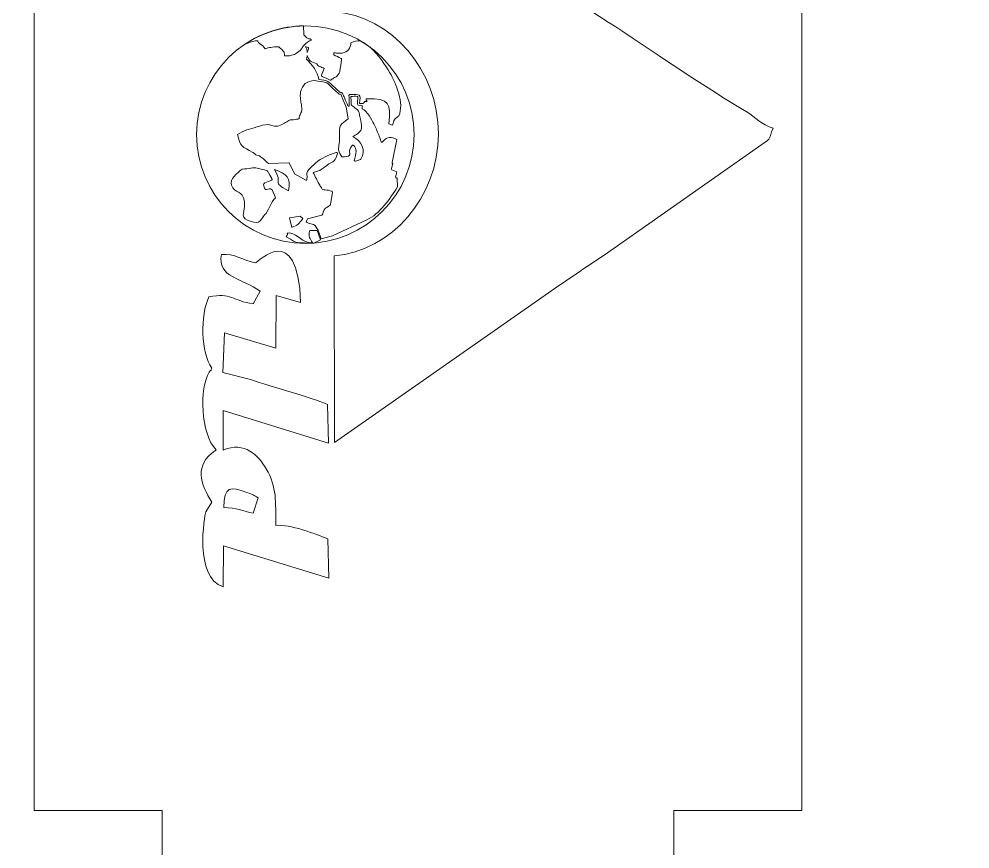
# Model space of a CAD drawing. Header units: centimetres. Extents: x -36.5 to 33.1, y -48.3 to 44.1.
# Drawn here: x -16.183 to -13.952, y -9.974 to -8.028 of the extents above; entities that cross this region are included whole.
import ezdxf

# ---------------------------------------------------------------- set-up
doc = ezdxf.new("R2010")
doc.units = ezdxf.units.CM
doc.header["$MEASUREMENT"] = 0
doc.layers.add('Camada 1', color=7, linetype='Continuous')

msp = doc.modelspace()

# ---------------------------------------------------------------- linework, layer by layer
at = {"layer": 'Camada 1', "color": 2, "lineweight": 20}
msp.add_open_spline([(-36.4923, -13.5388), (-36.4923, -13.5388), (-13.6923, -13.5388), (-13.6923, -13.5388), (-13.6923, -13.5388), (-13.6923, -13.5388), (-13.6923, 21.2612), (-13.6923, 21.2612), (-13.6923, 21.2612), (-13.6923, 21.2612), (-36.4923, 21.2612), (-36.4923, 21.2612), (-36.4923, 21.2612), (-36.4923, 21.2612), (-36.4923, -13.5388), (-36.4923, -13.5388), (-36.4923, -13.5388), (-36.4923, -13.5388), (-36.4923, -13.5388), (-36.4923, -13.5388)], degree=3, knots=[0, 0, 0, 0, 0.1666667, 0.1666667, 0.1666667, 0.1666667, 0.3333333, 0.3333333, 0.3333333, 0.3333333, 0.5, 0.5, 0.5, 0.5, 0.6666667, 0.6666667, 0.6666667, 0.6666667, 1, 1, 1, 1], dxfattribs=at)
at = {"layer": 'Camada 1', "lineweight": 9}
msp.add_open_spline([(-16.14709, -11.08445), (-16.1471, -11.48444), (-16.14712, -11.88442), (-16.14713, -12.2844), (-16.14713, -12.2844), (-15.54713, -12.2844), (-14.94714, -12.28442), (-14.34714, -12.28442), (-14.34714, -12.28442), (-14.34714, -11.88443), (-14.34714, -11.48445), (-14.34714, -11.08446), (-14.34714, -11.08446), (-14.44715, -11.08446), (-14.54714, -11.08446), (-14.64715, -11.08446), (-14.64715, -11.08446), (-14.64715, -10.68448), (-14.64715, -10.28451), (-14.64715, -9.88452), (-14.64715, -9.88452), (-14.54714, -9.88452), (-14.44715, -9.88452), (-14.34714, -9.88452), (-14.34714, -9.88452), (-14.34714, -7.88462), (-14.34713, -5.88471), (-14.34713, -3.8848), (-14.34713, -3.8848), (-14.44714, -3.8848), (-14.54714, -3.8848), (-14.64715, -3.8848), (-14.64715, -3.8848), (-14.64715, -3.48482), (-14.64715, -3.08484), (-14.64715, -2.68486), (-14.64715, -2.68486), (-14.54714, -2.68486), (-14.44714, -2.68486), (-14.34713, -2.68486), (-14.34713, -2.68486), (-14.34713, -2.38487), (-14.34713, -2.08488), (-14.34713, -1.7849), (-14.34713, -1.7849), (-14.94713, -1.7849), (-15.54712, -1.7849), (-16.14712, -1.7849), (-16.14712, -1.7849), (-16.14712, -2.08488), (-16.14712, -2.38487), (-16.14712, -2.68486), (-16.14712, -2.68486), (-16.04711, -2.68486), (-15.9471, -2.68486), (-15.84709, -2.68486), (-15.84709, -2.68486), (-15.84709, -3.08484), (-15.84709, -3.48482), (-15.84709, -3.8848), (-15.84709, -3.8848), (-15.9471, -3.8848), (-16.04711, -3.8848), (-16.14712, -3.8848), (-16.14712, -3.8848), (-16.1471, -5.88471), (-16.1471, -7.88462), (-16.14709, -9.88452), (-16.14709, -9.88452), (-16.04708, -9.88452), (-15.94708, -9.88452), (-15.84707, -9.88452), (-15.84707, -9.88452), (-15.84707, -10.28451), (-15.84707, -10.68448), (-15.84707, -11.08446), (-15.84707, -11.08446), (-15.94708, -11.08446), (-16.04708, -11.08445), (-16.14709, -11.08445)], degree=3, knots=[0, 0, 0, 0, 0.047619, 0.047619, 0.047619, 0.047619, 0.0952381, 0.0952381, 0.0952381, 0.0952381, 0.1428571, 0.1428571, 0.1428571, 0.1428571, 0.1904762, 0.1904762, 0.1904762, 0.1904762, 0.2380952, 0.2380952, 0.2380952, 0.2380952, 0.2857143, 0.2857143, 0.2857143, 0.2857143, 0.3333333, 0.3333333, 0.3333333, 0.3333333, 0.3809524, 0.3809524, 0.3809524, 0.3809524, 0.4285714, 0.4285714, 0.4285714, 0.4285714, 0.4761905, 0.4761905, 0.4761905, 0.4761905, 0.5238095, 0.5238095, 0.5238095, 0.5238095, 0.5714286, 0.5714286, 0.5714286, 0.5714286, 0.6190476, 0.6190476, 0.6190476, 0.6190476, 0.6666667, 0.6666667, 0.6666667, 0.6666667, 0.7142857, 0.7142857, 0.7142857, 0.7142857, 0.7619048, 0.7619048, 0.7619048, 0.7619048, 0.8095238, 0.8095238, 0.8095238, 0.8095238, 0.8571429, 0.8571429, 0.8571429, 0.8571429, 0.9047619, 0.9047619, 0.9047619, 0.9047619, 1, 1, 1, 1], dxfattribs=at)
at = {"layer": 'Camada 1', "color": 140, "lineweight": 9}
for points, knots in [([(-15.44399, -7.614), (-15.44399, -7.614), (-15.44339, -8.01082), (-15.44339, -8.01082), (-15.44339, -8.01082), (-15.30878, -8.02131), (-15.199, -8.14886), (-15.19908, -8.29724), (-15.19908, -8.29724), (-15.19916, -8.44641), (-15.30859, -8.57187), (-15.44345, -8.58374), (-15.44345, -8.58374), (-15.44345, -8.58374), (-15.44246, -9.02132), (-15.44246, -9.02132), (-15.44246, -9.02132), (-15.44246, -9.02132), (-14.92494, -8.65964), (-14.92494, -8.65964), (-14.92494, -8.65964), (-14.88338, -8.62989), (-14.83706, -8.60022), (-14.79463, -8.57075), (-14.79463, -8.57075), (-14.79463, -8.57075), (-14.44033, -8.32246), (-14.44033, -8.32246), (-14.44033, -8.32246), (-14.41486, -8.30588), (-14.42698, -8.3108), (-14.41364, -8.2842), (-14.41364, -8.2842), (-14.44268, -8.2756), (-14.45336, -8.25957), (-14.47747, -8.24534), (-14.47747, -8.24534), (-14.56452, -8.19396), (-14.70857, -8.09513), (-14.80106, -8.0352), (-14.80106, -8.0352), (-14.80106, -8.0352), (-15.44399, -7.614), (-15.44399, -7.614)], [0, 0, 0, 0, 0.0833333, 0.0833333, 0.0833333, 0.0833333, 0.1666667, 0.1666667, 0.1666667, 0.1666667, 0.25, 0.25, 0.25, 0.25, 0.3333333, 0.3333333, 0.3333333, 0.3333333, 0.4166667, 0.4166667, 0.4166667, 0.4166667, 0.5, 0.5, 0.5, 0.5, 0.5833333, 0.5833333, 0.5833333, 0.5833333, 0.6666667, 0.6666667, 0.6666667, 0.6666667, 0.75, 0.75, 0.75, 0.75, 0.8333333, 0.8333333, 0.8333333, 0.8333333, 1, 1, 1, 1]), ([(-15.25601, -8.29914), (-15.25601, -8.44001), (-15.37021, -8.5542), (-15.51108, -8.5542), (-15.51108, -8.5542), (-15.65195, -8.5542), (-15.76614, -8.44001), (-15.76614, -8.29914), (-15.76614, -8.29914), (-15.76614, -8.15828), (-15.65195, -8.04407), (-15.51108, -8.04407), (-15.51108, -8.04407), (-15.37021, -8.04407), (-15.25601, -8.15828), (-15.25601, -8.29914)], [0, 0, 0, 0, 0.2, 0.2, 0.2, 0.2, 0.4, 0.4, 0.4, 0.4, 0.6, 0.6, 0.6, 0.6, 1, 1, 1, 1]), ([(-15.65251, -8.08686), (-15.61314, -8.06058), (-15.56606, -8.04497), (-15.51538, -8.04413), (-15.51538, -8.04413), (-15.51538, -8.04413), (-15.51463, -8.06457), (-15.51463, -8.06457), (-15.51463, -8.06457), (-15.51462, -8.06513), (-15.5144, -8.06562), (-15.514, -8.06603), (-15.514, -8.06603), (-15.51205, -8.06796), (-15.50308, -8.07792), (-15.49922, -8.0744), (-15.49922, -8.0744), (-15.49848, -8.07526), (-15.49758, -8.07642), (-15.49679, -8.07747), (-15.49679, -8.07747), (-15.50364, -8.07996), (-15.50911, -8.08349), (-15.51396, -8.08924), (-15.51396, -8.08924), (-15.51442, -8.08978), (-15.51457, -8.09044), (-15.51443, -8.09109), (-15.51443, -8.09109), (-15.51446, -8.0911), (-15.51451, -8.0911), (-15.51455, -8.0911), (-15.51455, -8.0911), (-15.51521, -8.09117), (-15.51575, -8.09147), (-15.51614, -8.09199), (-15.51614, -8.09199), (-15.51954, -8.09652), (-15.5223, -8.10088), (-15.52669, -8.10466), (-15.52669, -8.10466), (-15.53281, -8.10993), (-15.54065, -8.11287), (-15.54846, -8.11484), (-15.54846, -8.11484), (-15.55237, -8.11461), (-15.55628, -8.11437), (-15.5602, -8.11414), (-15.5602, -8.11414), (-15.56028, -8.11149), (-15.56034, -8.10808), (-15.56108, -8.10622), (-15.56108, -8.10622), (-15.56236, -8.10306), (-15.57055, -8.09622), (-15.57313, -8.09373), (-15.57313, -8.09373), (-15.57362, -8.09325), (-15.57425, -8.09303), (-15.57494, -8.09309), (-15.57494, -8.09309), (-15.5805, -8.0936), (-15.58655, -8.09378), (-15.59203, -8.09459), (-15.59203, -8.09459), (-15.59652, -8.09526), (-15.60126, -8.0967), (-15.6057, -8.09804), (-15.6057, -8.09804), (-15.6092, -8.09254), (-15.61184, -8.089), (-15.6182, -8.08616), (-15.6182, -8.08616), (-15.62048, -8.08515), (-15.62182, -8.08232), (-15.62282, -8.08025), (-15.62282, -8.08025), (-15.62311, -8.07968), (-15.62357, -8.07929), (-15.62418, -8.0791), (-15.62418, -8.0791), (-15.62796, -8.07791), (-15.64127, -8.083), (-15.64519, -8.08436), (-15.64519, -8.08436), (-15.6463, -8.08474), (-15.64927, -8.0858), (-15.65251, -8.08686)], [0, 0, 0, 0, 0.0434783, 0.0434783, 0.0434783, 0.0434783, 0.0869565, 0.0869565, 0.0869565, 0.0869565, 0.1304348, 0.1304348, 0.1304348, 0.1304348, 0.173913, 0.173913, 0.173913, 0.173913, 0.2173913, 0.2173913, 0.2173913, 0.2173913, 0.2608696, 0.2608696, 0.2608696, 0.2608696, 0.3043478, 0.3043478, 0.3043478, 0.3043478, 0.3478261, 0.3478261, 0.3478261, 0.3478261, 0.3913043, 0.3913043, 0.3913043, 0.3913043, 0.4347826, 0.4347826, 0.4347826, 0.4347826, 0.4782609, 0.4782609, 0.4782609, 0.4782609, 0.5217391, 0.5217391, 0.5217391, 0.5217391, 0.5652174, 0.5652174, 0.5652174, 0.5652174, 0.6086957, 0.6086957, 0.6086957, 0.6086957, 0.6521739, 0.6521739, 0.6521739, 0.6521739, 0.6956522, 0.6956522, 0.6956522, 0.6956522, 0.7391304, 0.7391304, 0.7391304, 0.7391304, 0.7826087, 0.7826087, 0.7826087, 0.7826087, 0.826087, 0.826087, 0.826087, 0.826087, 0.8695652, 0.8695652, 0.8695652, 0.8695652, 0.9130435, 0.9130435, 0.9130435, 0.9130435, 1, 1, 1, 1]), ([(-15.50651, -8.10705), (-15.50536, -8.10256), (-15.503, -8.09799), (-15.50339, -8.09552), (-15.50339, -8.09552), (-15.50412, -8.09442), (-15.50884, -8.09345), (-15.51138, -8.09301), (-15.51138, -8.09301), (-15.5098, -8.0947), (-15.50856, -8.09664), (-15.50783, -8.09886), (-15.50783, -8.09886), (-15.50696, -8.10147), (-15.5066, -8.10431), (-15.50651, -8.10705)], [0, 0, 0, 0, 0.2, 0.2, 0.2, 0.2, 0.4, 0.4, 0.4, 0.4, 0.6, 0.6, 0.6, 0.6, 1, 1, 1, 1]), ([(-15.38024, -8.08016), (-15.37332, -8.08431), (-15.3666, -8.08878), (-15.36011, -8.09355), (-15.36011, -8.09355), (-15.34064, -8.11068), (-15.3223, -8.13759), (-15.31284, -8.15429), (-15.31284, -8.15429), (-15.29842, -8.17983), (-15.27836, -8.22611), (-15.29204, -8.25507), (-15.29204, -8.25507), (-15.30425, -8.26534), (-15.30266, -8.26329), (-15.30647, -8.27694), (-15.30647, -8.27694), (-15.30952, -8.27588), (-15.31256, -8.27482), (-15.31561, -8.27375), (-15.31561, -8.27375), (-15.30971, -8.22696), (-15.31432, -8.2131), (-15.3664, -8.21512), (-15.3664, -8.21512), (-15.36721, -8.21516), (-15.3679, -8.21558), (-15.36829, -8.21627), (-15.36829, -8.21627), (-15.36869, -8.21698), (-15.36868, -8.21776), (-15.36826, -8.21846), (-15.36826, -8.21846), (-15.36775, -8.21928), (-15.3668, -8.2206), (-15.36598, -8.22184), (-15.36598, -8.22184), (-15.36762, -8.22173), (-15.36947, -8.22156), (-15.37063, -8.22156), (-15.37063, -8.22156), (-15.37129, -8.22156), (-15.37186, -8.2218), (-15.3723, -8.22227), (-15.3723, -8.22227), (-15.3736, -8.22364), (-15.3749, -8.22501), (-15.37621, -8.22638), (-15.37621, -8.22638), (-15.37873, -8.22627), (-15.38124, -8.22616), (-15.38376, -8.22605), (-15.38376, -8.22605), (-15.38164, -8.20222), (-15.38168, -8.20527), (-15.40666, -8.20538), (-15.40666, -8.20538), (-15.40728, -8.20538), (-15.40782, -8.2056), (-15.40826, -8.20605), (-15.40826, -8.20605), (-15.40871, -8.20649), (-15.40892, -8.20703), (-15.40891, -8.20764), (-15.40891, -8.20764), (-15.40885, -8.20972), (-15.40794, -8.22926), (-15.40846, -8.23235), (-15.40846, -8.23235), (-15.40914, -8.23235), (-15.41036, -8.23222), (-15.41141, -8.23212), (-15.41141, -8.23212), (-15.4141, -8.22556), (-15.41678, -8.219), (-15.41947, -8.21243), (-15.41947, -8.21243), (-15.42084, -8.2096), (-15.42217, -8.20685), (-15.42331, -8.20408), (-15.42331, -8.20408), (-15.42385, -8.20278), (-15.42436, -8.20025), (-15.42668, -8.20077), (-15.42668, -8.20077), (-15.42719, -8.20089), (-15.42756, -8.20109), (-15.42784, -8.20137), (-15.42784, -8.20137), (-15.42932, -8.20049), (-15.43152, -8.19866), (-15.43219, -8.19809), (-15.43219, -8.19809), (-15.43717, -8.19384), (-15.44107, -8.19012), (-15.44573, -8.18556), (-15.44573, -8.18556), (-15.46218, -8.16945), (-15.4592, -8.17316), (-15.47952, -8.16996), (-15.47952, -8.16996), (-15.48122, -8.15141), (-15.49625, -8.1356), (-15.50848, -8.12214), (-15.50848, -8.12214), (-15.5075, -8.11998), (-15.507, -8.11674), (-15.50674, -8.11379), (-15.50674, -8.11379), (-15.50582, -8.11678), (-15.50192, -8.126), (-15.49942, -8.12685), (-15.49942, -8.12685), (-15.49553, -8.12818), (-15.48836, -8.13188), (-15.48416, -8.13292), (-15.48416, -8.13292), (-15.48343, -8.13443), (-15.48238, -8.13688), (-15.48184, -8.1375), (-15.48184, -8.1375), (-15.48088, -8.13856), (-15.47882, -8.13908), (-15.47748, -8.13956), (-15.47748, -8.13956), (-15.47386, -8.14085), (-15.47029, -8.14236), (-15.46678, -8.14396), (-15.46678, -8.14396), (-15.46882, -8.14932), (-15.47087, -8.1547), (-15.47291, -8.16006), (-15.47291, -8.16006), (-15.47332, -8.16116), (-15.47281, -8.16237), (-15.47172, -8.16285), (-15.47172, -8.16285), (-15.46544, -8.16564), (-15.45917, -8.16844), (-15.45288, -8.17125), (-15.45288, -8.17125), (-15.45208, -8.1716), (-15.4512, -8.17149), (-15.45052, -8.17095), (-15.45052, -8.17095), (-15.44808, -8.16904), (-15.44544, -8.16707), (-15.44269, -8.16558), (-15.44269, -8.16558), (-15.44148, -8.16492), (-15.44009, -8.1644), (-15.43892, -8.16369), (-15.43892, -8.16369), (-15.43585, -8.1618), (-15.43228, -8.15496), (-15.43052, -8.15196), (-15.43052, -8.15196), (-15.43037, -8.15171), (-15.43028, -8.15147), (-15.43025, -8.15118), (-15.43025, -8.15118), (-15.42884, -8.14179), (-15.42744, -8.1324), (-15.42604, -8.12301), (-15.42604, -8.12301), (-15.4259, -8.12206), (-15.42636, -8.12117), (-15.42724, -8.12073), (-15.42724, -8.12073), (-15.43302, -8.1178), (-15.43882, -8.11486), (-15.4446, -8.11193), (-15.4446, -8.11193), (-15.44458, -8.11032), (-15.44455, -8.10873), (-15.44453, -8.10713), (-15.44453, -8.10713), (-15.44263, -8.10725), (-15.43926, -8.1078), (-15.43824, -8.10794), (-15.43824, -8.10794), (-15.43375, -8.10848), (-15.42917, -8.10875), (-15.42467, -8.10812), (-15.42467, -8.10812), (-15.41099, -8.10621), (-15.40519, -8.09676), (-15.40422, -8.0842), (-15.40422, -8.0842), (-15.39607, -8.07892), (-15.39157, -8.07992), (-15.38214, -8.07941), (-15.38214, -8.07941), (-15.38152, -8.07964), (-15.38088, -8.07989), (-15.38024, -8.08016)], [0, 0, 0, 0, 0.02, 0.02, 0.02, 0.02, 0.04, 0.04, 0.04, 0.04, 0.06, 0.06, 0.06, 0.06, 0.08, 0.08, 0.08, 0.08, 0.1, 0.1, 0.1, 0.1, 0.12, 0.12, 0.12, 0.12, 0.14, 0.14, 0.14, 0.14, 0.16, 0.16, 0.16, 0.16, 0.18, 0.18, 0.18, 0.18, 0.2, 0.2, 0.2, 0.2, 0.22, 0.22, 0.22, 0.22, 0.24, 0.24, 0.24, 0.24, 0.26, 0.26, 0.26, 0.26, 0.28, 0.28, 0.28, 0.28, 0.3, 0.3, 0.3, 0.3, 0.32, 0.32, 0.32, 0.32, 0.34, 0.34, 0.34, 0.34, 0.36, 0.36, 0.36, 0.36, 0.38, 0.38, 0.38, 0.38, 0.4, 0.4, 0.4, 0.4, 0.42, 0.42, 0.42, 0.42, 0.44, 0.44, 0.44, 0.44, 0.46, 0.46, 0.46, 0.46, 0.48, 0.48, 0.48, 0.48, 0.5, 0.5, 0.5, 0.5, 0.52, 0.52, 0.52, 0.52, 0.54, 0.54, 0.54, 0.54, 0.56, 0.56, 0.56, 0.56, 0.58, 0.58, 0.58, 0.58, 0.6, 0.6, 0.6, 0.6, 0.62, 0.62, 0.62, 0.62, 0.64, 0.64, 0.64, 0.64, 0.66, 0.66, 0.66, 0.66, 0.68, 0.68, 0.68, 0.68, 0.7, 0.7, 0.7, 0.7, 0.72, 0.72, 0.72, 0.72, 0.74, 0.74, 0.74, 0.74, 0.76, 0.76, 0.76, 0.76, 0.78, 0.78, 0.78, 0.78, 0.8, 0.8, 0.8, 0.8, 0.82, 0.82, 0.82, 0.82, 0.84, 0.84, 0.84, 0.84, 0.86, 0.86, 0.86, 0.86, 0.88, 0.88, 0.88, 0.88, 0.9, 0.9, 0.9, 0.9, 0.92, 0.92, 0.92, 0.92, 0.94, 0.94, 0.94, 0.94, 0.96, 0.96, 0.96, 0.96, 1, 1, 1, 1]), ([(-15.38814, -8.21024), (-15.38864, -8.21002), (-15.38917, -8.20983), (-15.38966, -8.20965), (-15.38966, -8.20965), (-15.39332, -8.20911), (-15.3997, -8.20958), (-15.40432, -8.20974), (-15.40432, -8.20974), (-15.40417, -8.21494), (-15.40396, -8.22014), (-15.4038, -8.22533), (-15.4038, -8.22533), (-15.40363, -8.22651), (-15.40349, -8.22789), (-15.40369, -8.22908), (-15.40369, -8.22908), (-15.40265, -8.23067), (-15.39637, -8.23527), (-15.39498, -8.23634), (-15.39498, -8.23634), (-15.39206, -8.23859), (-15.38537, -8.24342), (-15.38527, -8.2475), (-15.38527, -8.2475), (-15.38372, -8.25584), (-15.38167, -8.26404), (-15.38009, -8.27235), (-15.38009, -8.27235), (-15.37916, -8.27715), (-15.3783, -8.28266), (-15.3801, -8.28736), (-15.3801, -8.28736), (-15.38274, -8.2942), (-15.39244, -8.29986), (-15.39988, -8.3039), (-15.39988, -8.3039), (-15.38066, -8.31306), (-15.36704, -8.3375), (-15.38078, -8.35647), (-15.38078, -8.35647), (-15.38106, -8.35684), (-15.3814, -8.35709), (-15.38183, -8.35726), (-15.38183, -8.35726), (-15.38183, -8.35726), (-15.3933, -8.36153), (-15.3933, -8.36153), (-15.3933, -8.36153), (-15.39413, -8.36184), (-15.395, -8.36168), (-15.39565, -8.36109), (-15.39565, -8.36109), (-15.3963, -8.36049), (-15.39654, -8.35965), (-15.39628, -8.35882), (-15.39628, -8.35882), (-15.39386, -8.35113), (-15.38954, -8.33511), (-15.39473, -8.3276), (-15.39473, -8.3276), (-15.39686, -8.3245), (-15.39892, -8.32443), (-15.40073, -8.32403), (-15.40073, -8.32403), (-15.40418, -8.32786), (-15.40757, -8.33276), (-15.40766, -8.33793), (-15.40766, -8.33793), (-15.40771, -8.34069), (-15.40616, -8.34453), (-15.40709, -8.34687), (-15.40709, -8.34687), (-15.40888, -8.35137), (-15.41953, -8.35146), (-15.42353, -8.35173), (-15.42353, -8.35173), (-15.42425, -8.35178), (-15.4249, -8.35151), (-15.42538, -8.35098), (-15.42538, -8.35098), (-15.42964, -8.34629), (-15.43246, -8.34128), (-15.43306, -8.33498), (-15.43306, -8.33498), (-15.43354, -8.33007), (-15.43264, -8.32503), (-15.43193, -8.32018), (-15.43193, -8.32018), (-15.43104, -8.31405), (-15.4305, -8.3083), (-15.43091, -8.3021), (-15.43091, -8.3021), (-15.43253, -8.27751), (-15.42918, -8.27577), (-15.41054, -8.26209), (-15.41054, -8.26209), (-15.41054, -8.26209), (-15.41519, -8.23484), (-15.41519, -8.23484), (-15.41519, -8.23484), (-15.41519, -8.23484), (-15.42364, -8.21417), (-15.42364, -8.21417), (-15.42364, -8.21417), (-15.42481, -8.21177), (-15.42626, -8.20892), (-15.42737, -8.20622), (-15.42737, -8.20622), (-15.42997, -8.20587), (-15.43346, -8.20287), (-15.43517, -8.20142), (-15.43517, -8.20142), (-15.44023, -8.19711), (-15.44422, -8.1933), (-15.44894, -8.18868), (-15.44894, -8.18868), (-15.46495, -8.173), (-15.46058, -8.17761), (-15.48217, -8.17401), (-15.48217, -8.17401), (-15.48217, -8.17401), (-15.48972, -8.17233), (-15.48972, -8.17233), (-15.48972, -8.17233), (-15.50701, -8.1738), (-15.51902, -8.18156), (-15.52213, -8.19881), (-15.52213, -8.19881), (-15.52322, -8.20486), (-15.52307, -8.2112), (-15.52235, -8.21728), (-15.52235, -8.21728), (-15.52188, -8.22123), (-15.5209, -8.22522), (-15.52049, -8.22906), (-15.52049, -8.22906), (-15.52008, -8.23308), (-15.51872, -8.24196), (-15.52034, -8.2458), (-15.52034, -8.2458), (-15.52096, -8.24726), (-15.52187, -8.24865), (-15.52253, -8.25014), (-15.52253, -8.25014), (-15.52405, -8.25356), (-15.52508, -8.25744), (-15.52596, -8.26107), (-15.52596, -8.26107), (-15.52618, -8.26196), (-15.52688, -8.26259), (-15.52781, -8.26274), (-15.52781, -8.26274), (-15.53275, -8.26352), (-15.53789, -8.26428), (-15.54289, -8.2646), (-15.54289, -8.2646), (-15.5441, -8.26467), (-15.54571, -8.26458), (-15.54686, -8.26469), (-15.54686, -8.26469), (-15.54764, -8.26512), (-15.54877, -8.266), (-15.54954, -8.26649), (-15.54954, -8.26649), (-15.55288, -8.2686), (-15.55644, -8.27051), (-15.55994, -8.27234), (-15.55994, -8.27234), (-15.56777, -8.27643), (-15.5781, -8.28192), (-15.58717, -8.27874), (-15.58717, -8.27874), (-15.5913, -8.27729), (-15.5934, -8.27603), (-15.59806, -8.27582), (-15.59806, -8.27582), (-15.60644, -8.27544), (-15.61723, -8.27872), (-15.62503, -8.28136), (-15.62503, -8.28136), (-15.63271, -8.28396), (-15.64034, -8.28596), (-15.64799, -8.2884), (-15.64799, -8.2884), (-15.65543, -8.29079), (-15.66323, -8.29498), (-15.67024, -8.29865), (-15.67024, -8.29865), (-15.6645, -8.32624), (-15.6591, -8.32806), (-15.63421, -8.34106), (-15.63421, -8.34106), (-15.63407, -8.34113), (-15.63395, -8.34122), (-15.63382, -8.34131), (-15.63382, -8.34131), (-15.63193, -8.34286), (-15.62746, -8.34674), (-15.62489, -8.3472), (-15.62489, -8.3472), (-15.62062, -8.34797), (-15.61721, -8.35035), (-15.6137, -8.35275), (-15.6137, -8.35275), (-15.60763, -8.35688), (-15.6029, -8.36223), (-15.59777, -8.36732), (-15.59777, -8.36732), (-15.59777, -8.36732), (-15.5501, -8.36543), (-15.5501, -8.36543), (-15.5501, -8.36543), (-15.54916, -8.3654), (-15.54832, -8.3659), (-15.54793, -8.36676), (-15.54793, -8.36676), (-15.54793, -8.36676), (-15.53692, -8.39152), (-15.53692, -8.39152), (-15.53692, -8.39152), (-15.53692, -8.39152), (-15.50866, -8.40716), (-15.50866, -8.40716), (-15.50866, -8.40716), (-15.50774, -8.4038), (-15.50707, -8.40027), (-15.50711, -8.39685), (-15.50711, -8.39685), (-15.50713, -8.39457), (-15.50767, -8.39218), (-15.50756, -8.38998), (-15.50756, -8.38998), (-15.5074, -8.38666), (-15.50549, -8.38401), (-15.50338, -8.38155), (-15.50338, -8.38155), (-15.4988, -8.37622), (-15.49274, -8.37099), (-15.4875, -8.3663), (-15.4875, -8.3663), (-15.47279, -8.35316), (-15.45721, -8.34758), (-15.43885, -8.34105), (-15.43885, -8.34105), (-15.43801, -8.34075), (-15.43712, -8.34093), (-15.43649, -8.34154), (-15.43649, -8.34154), (-15.43584, -8.34215), (-15.43564, -8.343), (-15.43592, -8.34383), (-15.43592, -8.34383), (-15.43742, -8.34812), (-15.44022, -8.3579), (-15.44387, -8.36088), (-15.44387, -8.36088), (-15.44552, -8.36223), (-15.448, -8.36324), (-15.44992, -8.36426), (-15.44992, -8.36426), (-15.45414, -8.36649), (-15.45808, -8.36924), (-15.46183, -8.37214), (-15.46183, -8.37214), (-15.46558, -8.37502), (-15.473, -8.38137), (-15.47744, -8.38308), (-15.47744, -8.38308), (-15.47912, -8.38373), (-15.481, -8.38418), (-15.48272, -8.38474), (-15.48272, -8.38474), (-15.48606, -8.38582), (-15.48935, -8.38712), (-15.49259, -8.38848), (-15.49259, -8.38848), (-15.49025, -8.39338), (-15.48775, -8.39826), (-15.48528, -8.40308), (-15.48528, -8.40308), (-15.48252, -8.40843), (-15.47963, -8.41427), (-15.47645, -8.41938), (-15.47645, -8.41938), (-15.47557, -8.42078), (-15.47159, -8.42765), (-15.46998, -8.42824), (-15.46998, -8.42824), (-15.46906, -8.42858), (-15.46572, -8.42854), (-15.46458, -8.42864), (-15.46458, -8.42864), (-15.45937, -8.42906), (-15.45412, -8.43044), (-15.44917, -8.43203), (-15.44917, -8.43203), (-15.44812, -8.43238), (-15.44748, -8.43338), (-15.44764, -8.43444), (-15.44764, -8.43444), (-15.44764, -8.43444), (-15.45188, -8.46324), (-15.45188, -8.46324), (-15.45188, -8.46324), (-15.45198, -8.46384), (-15.45228, -8.46434), (-15.45278, -8.46471), (-15.45278, -8.46471), (-15.46778, -8.47547), (-15.46506, -8.46934), (-15.47107, -8.48662), (-15.47107, -8.48662), (-15.47132, -8.48734), (-15.47188, -8.48786), (-15.47263, -8.48805), (-15.47263, -8.48805), (-15.47263, -8.48805), (-15.50603, -8.49674), (-15.50603, -8.49674), (-15.50603, -8.49674), (-15.50603, -8.49674), (-15.5096, -8.50396), (-15.5096, -8.50396), (-15.5096, -8.50396), (-15.50603, -8.50582), (-15.50219, -8.50754), (-15.49831, -8.50854), (-15.49831, -8.50854), (-15.49622, -8.50908), (-15.49362, -8.50932), (-15.49168, -8.51012), (-15.49168, -8.51012), (-15.48725, -8.51189), (-15.4834, -8.51939), (-15.48116, -8.52324), (-15.48116, -8.52324), (-15.48109, -8.52336), (-15.48103, -8.52348), (-15.48098, -8.52363), (-15.48098, -8.52363), (-15.48098, -8.52363), (-15.47416, -8.54369), (-15.47416, -8.54369), (-15.47416, -8.54369), (-15.47416, -8.54369), (-15.44741, -8.53665), (-15.44741, -8.53665), (-15.44741, -8.53665), (-15.44741, -8.53665), (-15.36659, -8.49879), (-15.36659, -8.49879), (-15.36659, -8.49879), (-15.33805, -8.48658), (-15.31078, -8.44774), (-15.29485, -8.42204), (-15.29485, -8.42204), (-15.29485, -8.42204), (-15.29555, -8.40119), (-15.29555, -8.40119), (-15.29555, -8.40119), (-15.29581, -8.40102), (-15.29609, -8.4009), (-15.29626, -8.40092), (-15.29626, -8.40092), (-15.29717, -8.40119), (-15.29783, -8.40146), (-15.29881, -8.40074), (-15.29881, -8.40074), (-15.30049, -8.39948), (-15.29928, -8.39733), (-15.29884, -8.39579), (-15.29884, -8.39579), (-15.29796, -8.39274), (-15.2973, -8.38956), (-15.29672, -8.38642), (-15.29672, -8.38642), (-15.29672, -8.38642), (-15.30793, -8.38168), (-15.30793, -8.38168), (-15.30793, -8.38168), (-15.30898, -8.38122), (-15.30952, -8.38012), (-15.30922, -8.37905), (-15.30922, -8.37905), (-15.30922, -8.37905), (-15.30586, -8.36734), (-15.30586, -8.36734), (-15.30586, -8.36734), (-15.30586, -8.36734), (-15.30649, -8.367), (-15.30649, -8.367), (-15.30649, -8.367), (-15.30738, -8.36654), (-15.30784, -8.36559), (-15.30763, -8.36462), (-15.30763, -8.36462), (-15.30763, -8.36462), (-15.29634, -8.31059), (-15.29634, -8.31059), (-15.29634, -8.31059), (-15.31067, -8.30508), (-15.31853, -8.30212), (-15.32996, -8.31588), (-15.32996, -8.31588), (-15.33058, -8.31662), (-15.33152, -8.31689), (-15.33244, -8.3166), (-15.33244, -8.3166), (-15.33335, -8.3163), (-15.33395, -8.31555), (-15.334, -8.31461), (-15.334, -8.31461), (-15.33416, -8.31149), (-15.3377, -8.30284), (-15.33893, -8.29979), (-15.33893, -8.29979), (-15.34247, -8.29095), (-15.34649, -8.28216), (-15.35084, -8.27367), (-15.35084, -8.27367), (-15.35502, -8.26554), (-15.36742, -8.24252), (-15.37649, -8.23932), (-15.37649, -8.23932), (-15.37744, -8.23899), (-15.37804, -8.23812), (-15.37798, -8.23714), (-15.37798, -8.23714), (-15.37792, -8.23595), (-15.3778, -8.23263), (-15.37801, -8.23072), (-15.37801, -8.23072), (-15.37801, -8.23072), (-15.38195, -8.23055), (-15.38195, -8.23055), (-15.38195, -8.23055), (-15.38366, -8.23067), (-15.38646, -8.23096), (-15.38777, -8.22978), (-15.38777, -8.22978), (-15.39088, -8.22699), (-15.3873, -8.21445), (-15.38814, -8.21024)], [0, 0, 0, 0, 0.0089286, 0.0089286, 0.0089286, 0.0089286, 0.0178571, 0.0178571, 0.0178571, 0.0178571, 0.0267857, 0.0267857, 0.0267857, 0.0267857, 0.0357143, 0.0357143, 0.0357143, 0.0357143, 0.0446429, 0.0446429, 0.0446429, 0.0446429, 0.0535714, 0.0535714, 0.0535714, 0.0535714, 0.0625, 0.0625, 0.0625, 0.0625, 0.0714286, 0.0714286, 0.0714286, 0.0714286, 0.0803571, 0.0803571, 0.0803571, 0.0803571, 0.0892857, 0.0892857, 0.0892857, 0.0892857, 0.0982143, 0.0982143, 0.0982143, 0.0982143, 0.1071429, 0.1071429, 0.1071429, 0.1071429, 0.1160714, 0.1160714, 0.1160714, 0.1160714, 0.125, 0.125, 0.125, 0.125, 0.1339286, 0.1339286, 0.1339286, 0.1339286, 0.1428571, 0.1428571, 0.1428571, 0.1428571, 0.1517857, 0.1517857, 0.1517857, 0.1517857, 0.1607143, 0.1607143, 0.1607143, 0.1607143, 0.1696429, 0.1696429, 0.1696429, 0.1696429, 0.1785714, 0.1785714, 0.1785714, 0.1785714, 0.1875, 0.1875, 0.1875, 0.1875, 0.1964286, 0.1964286, 0.1964286, 0.1964286, 0.2053571, 0.2053571, 0.2053571, 0.2053571, 0.2142857, 0.2142857, 0.2142857, 0.2142857, 0.2232143, 0.2232143, 0.2232143, 0.2232143, 0.2321429, 0.2321429, 0.2321429, 0.2321429, 0.2410714, 0.2410714, 0.2410714, 0.2410714, 0.25, 0.25, 0.25, 0.25, 0.2589286, 0.2589286, 0.2589286, 0.2589286, 0.2678571, 0.2678571, 0.2678571, 0.2678571, 0.2767857, 0.2767857, 0.2767857, 0.2767857, 0.2857143, 0.2857143, 0.2857143, 0.2857143, 0.2946429, 0.2946429, 0.2946429, 0.2946429, 0.3035714, 0.3035714, 0.3035714, 0.3035714, 0.3125, 0.3125, 0.3125, 0.3125, 0.3214286, 0.3214286, 0.3214286, 0.3214286, 0.3303571, 0.3303571, 0.3303571, 0.3303571, 0.3392857, 0.3392857, 0.3392857, 0.3392857, 0.3482143, 0.3482143, 0.3482143, 0.3482143, 0.3571429, 0.3571429, 0.3571429, 0.3571429, 0.3660714, 0.3660714, 0.3660714, 0.3660714, 0.375, 0.375, 0.375, 0.375, 0.3839286, 0.3839286, 0.3839286, 0.3839286, 0.3928571, 0.3928571, 0.3928571, 0.3928571, 0.4017857, 0.4017857, 0.4017857, 0.4017857, 0.4107143, 0.4107143, 0.4107143, 0.4107143, 0.4196429, 0.4196429, 0.4196429, 0.4196429, 0.4285714, 0.4285714, 0.4285714, 0.4285714, 0.4375, 0.4375, 0.4375, 0.4375, 0.4464286, 0.4464286, 0.4464286, 0.4464286, 0.4553571, 0.4553571, 0.4553571, 0.4553571, 0.4642857, 0.4642857, 0.4642857, 0.4642857, 0.4732143, 0.4732143, 0.4732143, 0.4732143, 0.4821429, 0.4821429, 0.4821429, 0.4821429, 0.4910714, 0.4910714, 0.4910714, 0.4910714, 0.5, 0.5, 0.5, 0.5, 0.5089286, 0.5089286, 0.5089286, 0.5089286, 0.5178571, 0.5178571, 0.5178571, 0.5178571, 0.5267857, 0.5267857, 0.5267857, 0.5267857, 0.5357143, 0.5357143, 0.5357143, 0.5357143, 0.5446429, 0.5446429, 0.5446429, 0.5446429, 0.5535714, 0.5535714, 0.5535714, 0.5535714, 0.5625, 0.5625, 0.5625, 0.5625, 0.5714286, 0.5714286, 0.5714286, 0.5714286, 0.5803571, 0.5803571, 0.5803571, 0.5803571, 0.5892857, 0.5892857, 0.5892857, 0.5892857, 0.5982143, 0.5982143, 0.5982143, 0.5982143, 0.6071429, 0.6071429, 0.6071429, 0.6071429, 0.6160714, 0.6160714, 0.6160714, 0.6160714, 0.625, 0.625, 0.625, 0.625, 0.6339286, 0.6339286, 0.6339286, 0.6339286, 0.6428571, 0.6428571, 0.6428571, 0.6428571, 0.6517857, 0.6517857, 0.6517857, 0.6517857, 0.6607143, 0.6607143, 0.6607143, 0.6607143, 0.6696429, 0.6696429, 0.6696429, 0.6696429, 0.6785714, 0.6785714, 0.6785714, 0.6785714, 0.6875, 0.6875, 0.6875, 0.6875, 0.6964286, 0.6964286, 0.6964286, 0.6964286, 0.7053571, 0.7053571, 0.7053571, 0.7053571, 0.7142857, 0.7142857, 0.7142857, 0.7142857, 0.7232143, 0.7232143, 0.7232143, 0.7232143, 0.7321429, 0.7321429, 0.7321429, 0.7321429, 0.7410714, 0.7410714, 0.7410714, 0.7410714, 0.75, 0.75, 0.75, 0.75, 0.7589286, 0.7589286, 0.7589286, 0.7589286, 0.7678571, 0.7678571, 0.7678571, 0.7678571, 0.7767857, 0.7767857, 0.7767857, 0.7767857, 0.7857143, 0.7857143, 0.7857143, 0.7857143, 0.7946429, 0.7946429, 0.7946429, 0.7946429, 0.8035714, 0.8035714, 0.8035714, 0.8035714, 0.8125, 0.8125, 0.8125, 0.8125, 0.8214286, 0.8214286, 0.8214286, 0.8214286, 0.8303571, 0.8303571, 0.8303571, 0.8303571, 0.8392857, 0.8392857, 0.8392857, 0.8392857, 0.8482143, 0.8482143, 0.8482143, 0.8482143, 0.8571429, 0.8571429, 0.8571429, 0.8571429, 0.8660714, 0.8660714, 0.8660714, 0.8660714, 0.875, 0.875, 0.875, 0.875, 0.8839286, 0.8839286, 0.8839286, 0.8839286, 0.8928571, 0.8928571, 0.8928571, 0.8928571, 0.9017857, 0.9017857, 0.9017857, 0.9017857, 0.9107143, 0.9107143, 0.9107143, 0.9107143, 0.9196429, 0.9196429, 0.9196429, 0.9196429, 0.9285714, 0.9285714, 0.9285714, 0.9285714, 0.9375, 0.9375, 0.9375, 0.9375, 0.9464286, 0.9464286, 0.9464286, 0.9464286, 0.9553571, 0.9553571, 0.9553571, 0.9553571, 0.9642857, 0.9642857, 0.9642857, 0.9642857, 0.9732143, 0.9732143, 0.9732143, 0.9732143, 0.9821429, 0.9821429, 0.9821429, 0.9821429, 1, 1, 1, 1]), ([(-15.64298, -8.37887), (-15.64998, -8.37999), (-15.65886, -8.3782), (-15.6638, -8.38316), (-15.6638, -8.38316), (-15.6771, -8.39648), (-15.69336, -8.40592), (-15.68112, -8.42435), (-15.68112, -8.42435), (-15.67177, -8.43843), (-15.65261, -8.43023), (-15.65372, -8.46857), (-15.65372, -8.46857), (-15.6541, -8.48156), (-15.66666, -8.49612), (-15.638, -8.50295), (-15.638, -8.50295), (-15.63112, -8.5046), (-15.62047, -8.50754), (-15.61674, -8.50164), (-15.61674, -8.50164), (-15.60142, -8.47748), (-15.6062, -8.49293), (-15.59357, -8.46614), (-15.59357, -8.46614), (-15.57936, -8.43596), (-15.57788, -8.45783), (-15.58627, -8.43452), (-15.58627, -8.43452), (-15.5941, -8.41282), (-15.60469, -8.44274), (-15.60896, -8.41728), (-15.60896, -8.41728), (-15.61031, -8.40932), (-15.5848, -8.409), (-15.58943, -8.40232), (-15.58943, -8.40232), (-15.60776, -8.37587), (-15.58778, -8.38824), (-15.62724, -8.37735), (-15.62724, -8.37735), (-15.63232, -8.37594), (-15.63779, -8.37806), (-15.64298, -8.37887)], [0, 0, 0, 0, 0.0833333, 0.0833333, 0.0833333, 0.0833333, 0.1666667, 0.1666667, 0.1666667, 0.1666667, 0.25, 0.25, 0.25, 0.25, 0.3333333, 0.3333333, 0.3333333, 0.3333333, 0.4166667, 0.4166667, 0.4166667, 0.4166667, 0.5, 0.5, 0.5, 0.5, 0.5833333, 0.5833333, 0.5833333, 0.5833333, 0.6666667, 0.6666667, 0.6666667, 0.6666667, 0.75, 0.75, 0.75, 0.75, 0.8333333, 0.8333333, 0.8333333, 0.8333333, 1, 1, 1, 1]), ([(-15.58343, -8.3811), (-15.56221, -8.41413), (-15.59255, -8.40992), (-15.55046, -8.43089), (-15.55046, -8.43089), (-15.54533, -8.39976), (-15.55433, -8.39157), (-15.58343, -8.3811)], [0, 0, 0, 0, 0.3333333, 0.3333333, 0.3333333, 0.3333333, 1, 1, 1, 1]), ([(-15.45706, -9.02264), (-15.45706, -9.02264), (-15.45881, -8.93241), (-15.45881, -8.93241), (-15.45881, -8.93241), (-15.49465, -8.91615), (-15.5907, -8.88958), (-15.64015, -8.87385), (-15.64015, -8.87385), (-15.64015, -8.87385), (-15.70441, -8.85737), (-15.70441, -8.85737), (-15.70441, -8.85737), (-15.70441, -8.85737), (-15.70103, -8.76412), (-15.70103, -8.76412), (-15.70103, -8.76412), (-15.70103, -8.76412), (-15.58074, -8.7999), (-15.58074, -8.7999), (-15.58074, -8.7999), (-15.58074, -8.7999), (-15.57962, -8.67665), (-15.57962, -8.67665), (-15.57962, -8.67665), (-15.57962, -8.67665), (-15.52213, -8.69308), (-15.52213, -8.69308), (-15.52213, -8.69308), (-15.5294, -8.49614), (-15.62232, -8.59934), (-15.62843, -8.60012), (-15.62843, -8.60012), (-15.65582, -8.59458), (-15.67766, -8.57727), (-15.70778, -8.58052), (-15.70778, -8.58052), (-15.71843, -8.63426), (-15.65927, -8.63543), (-15.61745, -8.66613), (-15.61745, -8.66613), (-15.61745, -8.66613), (-15.63376, -8.69621), (-15.63376, -8.69621), (-15.63376, -8.69621), (-15.6816, -8.68887), (-15.68536, -8.66834), (-15.73721, -8.68002), (-15.73721, -8.68002), (-15.75868, -8.72194), (-15.75534, -8.81144), (-15.7305, -8.84672), (-15.7305, -8.84672), (-15.73478, -8.85932), (-15.73034, -8.84655), (-15.73638, -8.8561), (-15.73638, -8.8561), (-15.75947, -8.89258), (-15.75768, -9.00165), (-15.72, -9.03876), (-15.72, -9.03876), (-15.72094, -9.03954), (-15.72247, -9.04032), (-15.72306, -9.04072), (-15.72306, -9.04072), (-15.77177, -9.07332), (-15.75785, -9.1184), (-15.73025, -9.16146), (-15.73025, -9.16146), (-15.73025, -9.16146), (-15.74464, -9.18419), (-15.74464, -9.18419), (-15.74464, -9.18419), (-15.74773, -9.19132), (-15.77252, -9.33749), (-15.70398, -9.35966), (-15.70398, -9.35966), (-15.70398, -9.35966), (-15.70272, -9.26318), (-15.70272, -9.26318), (-15.70272, -9.26318), (-15.70272, -9.26318), (-15.45623, -9.3393), (-15.45623, -9.3393), (-15.45623, -9.3393), (-15.45623, -9.3393), (-15.45878, -9.2474), (-15.45878, -9.2474), (-15.45878, -9.2474), (-15.48767, -9.23528), (-15.54719, -9.2123), (-15.58048, -9.21567), (-15.58048, -9.21567), (-15.5813, -9.16095), (-15.57696, -9.12632), (-15.60306, -9.08271), (-15.60306, -9.08271), (-15.6217, -9.05159), (-15.65323, -9.01774), (-15.70394, -9.03891), (-15.70394, -9.03891), (-15.70394, -9.03891), (-15.7036, -8.94581), (-15.7036, -8.94581), (-15.7036, -8.94581), (-15.7036, -8.94581), (-15.45706, -9.02264), (-15.45706, -9.02264)], [0, 0, 0, 0, 0.0357143, 0.0357143, 0.0357143, 0.0357143, 0.0714286, 0.0714286, 0.0714286, 0.0714286, 0.1071429, 0.1071429, 0.1071429, 0.1071429, 0.1428571, 0.1428571, 0.1428571, 0.1428571, 0.1785714, 0.1785714, 0.1785714, 0.1785714, 0.2142857, 0.2142857, 0.2142857, 0.2142857, 0.25, 0.25, 0.25, 0.25, 0.2857143, 0.2857143, 0.2857143, 0.2857143, 0.3214286, 0.3214286, 0.3214286, 0.3214286, 0.3571429, 0.3571429, 0.3571429, 0.3571429, 0.3928571, 0.3928571, 0.3928571, 0.3928571, 0.4285714, 0.4285714, 0.4285714, 0.4285714, 0.4642857, 0.4642857, 0.4642857, 0.4642857, 0.5, 0.5, 0.5, 0.5, 0.5357143, 0.5357143, 0.5357143, 0.5357143, 0.5714286, 0.5714286, 0.5714286, 0.5714286, 0.6071429, 0.6071429, 0.6071429, 0.6071429, 0.6428571, 0.6428571, 0.6428571, 0.6428571, 0.6785714, 0.6785714, 0.6785714, 0.6785714, 0.7142857, 0.7142857, 0.7142857, 0.7142857, 0.75, 0.75, 0.75, 0.75, 0.7857143, 0.7857143, 0.7857143, 0.7857143, 0.8214286, 0.8214286, 0.8214286, 0.8214286, 0.8571429, 0.8571429, 0.8571429, 0.8571429, 0.8928571, 0.8928571, 0.8928571, 0.8928571, 0.9285714, 0.9285714, 0.9285714, 0.9285714, 1, 1, 1, 1]), ([(-15.51696, -8.4962), (-15.51696, -8.4962), (-15.52346, -8.49074), (-15.52346, -8.49074), (-15.52346, -8.49074), (-15.52346, -8.49074), (-15.54805, -8.49406), (-15.54805, -8.49406), (-15.54805, -8.49406), (-15.54805, -8.49406), (-15.54292, -8.51667), (-15.54292, -8.51667), (-15.54292, -8.51667), (-15.52853, -8.51186), (-15.52649, -8.50844), (-15.51696, -8.4962)], [0, 0, 0, 0, 0.2, 0.2, 0.2, 0.2, 0.4, 0.4, 0.4, 0.4, 0.6, 0.6, 0.6, 0.6, 1, 1, 1, 1]), ([(-15.49133, -8.55345), (-15.49597, -8.55381), (-15.50065, -8.55404), (-15.50537, -8.55413), (-15.50537, -8.55413), (-15.52961, -8.55035), (-15.5264, -8.55808), (-15.55596, -8.53875), (-15.55596, -8.53875), (-15.54689, -8.5277), (-15.56189, -8.53186), (-15.54757, -8.52968), (-15.54757, -8.52968), (-15.52585, -8.53434), (-15.521, -8.55262), (-15.49465, -8.55291), (-15.49465, -8.55291), (-15.50047, -8.54249), (-15.50428, -8.53936), (-15.50095, -8.52374), (-15.50095, -8.52374), (-15.50095, -8.52374), (-15.48314, -8.52432), (-15.48314, -8.52432), (-15.48314, -8.52432), (-15.48314, -8.52432), (-15.47563, -8.54637), (-15.47563, -8.54637), (-15.47563, -8.54637), (-15.47563, -8.54637), (-15.49133, -8.55345), (-15.49133, -8.55345)], [0, 0, 0, 0, 0.1111111, 0.1111111, 0.1111111, 0.1111111, 0.2222222, 0.2222222, 0.2222222, 0.2222222, 0.3333333, 0.3333333, 0.3333333, 0.3333333, 0.4444444, 0.4444444, 0.4444444, 0.4444444, 0.5555556, 0.5555556, 0.5555556, 0.5555556, 0.6666667, 0.6666667, 0.6666667, 0.6666667, 0.7777778, 0.7777778, 0.7777778, 0.7777778, 1, 1, 1, 1]), ([(-15.70214, -9.17399), (-15.70118, -9.12356), (-15.68764, -9.12362), (-15.64806, -9.13854), (-15.64806, -9.13854), (-15.63372, -9.14394), (-15.63217, -9.14385), (-15.62216, -9.151), (-15.62216, -9.151), (-15.62216, -9.151), (-15.63376, -9.1873), (-15.63376, -9.1873), (-15.63376, -9.1873), (-15.65642, -9.18204), (-15.67458, -9.17309), (-15.70214, -9.17399)], [0, 0, 0, 0, 0.2, 0.2, 0.2, 0.2, 0.4, 0.4, 0.4, 0.4, 0.6, 0.6, 0.6, 0.6, 1, 1, 1, 1])]:
    msp.add_open_spline(points, degree=3, knots=knots, dxfattribs=at)

doc.saveas('drawing.dxf')
